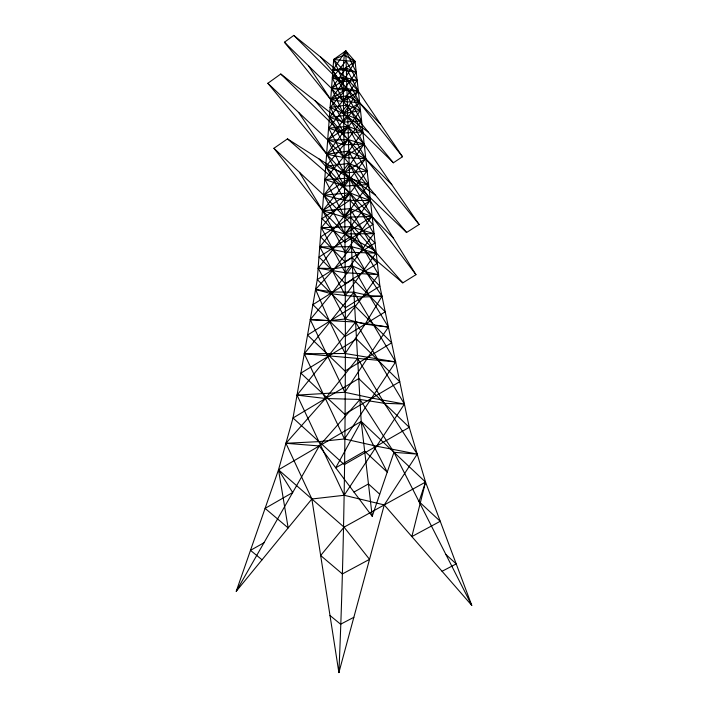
<?xml version="1.0" encoding="UTF-8"?>
<svg xmlns="http://www.w3.org/2000/svg" width="708" height="708" viewBox="0 0 708 708"><rect width="100%" height="100%" fill="white"/><g stroke="black" fill="none" stroke-linecap="round" stroke-linejoin="round"><path stroke-width="1.06" d="M236.242 591.286L319.281 445.952L359.947 399.454L384.364 403.303L404.418 404.056L371.966 398.1L344.831 392.285L310.263 319.627L355.558 322.034L404.418 404.056L344.176 495.281L297.033 395.117L325.53 398.498L359.947 399.454L393.967 452.315L417.224 454.102L376.426 446.173L344.477 438.96L304.281 353.761L357.611 358.39L384.364 403.303L417.224 454.102L384.258 504.919L338.884 672.6C347.637 471.847 345.92 270.81 342.973 69.933L344.283 55.109L345.796 50.861L355.062 61.419L379.886 286.191L409.259 427.331L425.543 482.077L471.758 605.375L384.258 504.919L344.176 495.281L311.865 498.99L236.242 591.286L278.51 469.793L293.015 417.986L317.281 279.598L333.689 59.463L345.796 50.861L356.248 72.358L343.23 90.049L331.574 88.447L284.448 42.215L293.802 35.4L346.531 77.96L358.301 91.19L402.507 156.733L393.374 162.787L343.522 113.678L330.76 99.589L284.448 42.215M338.884 672.6L311.865 498.99L285.935 443.288L319.281 445.952L372.213 516.282L393.967 452.315L471.758 605.375M308.502 65.809L330.76 99.589L343.371 101.554L357.124 80.349L346.07 60.8L333.689 59.463L343.123 81.553L357.124 80.349L346.531 77.96L332.344 77.889L343.371 101.554L393.374 162.787M358.301 91.19L343.522 113.678L330.194 107.333L346.823 88.385L358.301 91.19L346.265 68.083L332.91 70.101L343.23 90.049L358.301 91.19L343.371 101.554L331.574 88.447L346.265 68.083L356.248 72.358L342.973 69.933L332.91 70.101L345.796 50.861L351.911 257.411L358.752 378.585L361.204 421.437L372.213 516.282M364.045 144.105L343.911 144.751L329.468 117.351L347.548 115.192L364.045 144.105L344.274 172.982L325.892 166.371L348.212 139.653L364.045 144.105L419.118 224.507L406.587 232.489L344.274 172.982L326.777 154.238L267.845 83.287L280.775 74.013L347.849 126.307L364.045 144.105L344.079 157.592L326.777 154.238L298.608 112.395M402.808 282.864L344.823 217.214L368.434 184.505L348.522 151.061L326.777 154.238L344.433 186.107L368.434 184.505L349.265 178.186L287.475 138.883L273.934 148.291L322.653 210.71L345.035 233.941L402.808 282.864L415.959 274.677L370.178 200.594L348.858 163.38L325.892 166.371L344.61 200.249L370.178 200.594L345.035 233.941L321.335 227.675L349.655 192.824L370.178 200.594L344.823 217.214L322.653 210.71L299.475 172.318M267.845 83.287L327.813 140.025L344.079 157.592L362.726 131.962L347.274 105.032L330.194 107.333L343.769 132.989L362.726 131.962L347.849 126.307L328.671 128.183L344.079 157.592L406.587 232.489M402.507 156.733L359.54 102.625L346.531 77.96L330.76 99.589L343.628 122.095L361.522 120.856L347.017 95.633L330.76 99.589L346.823 88.385L359.54 102.625L380.55 124.192M419.118 224.507L365.629 158.672L347.849 126.307L326.777 154.238L348.212 139.653L365.629 158.672L391.834 184.664M373.966 250.207L345.035 233.941L323.786 195.187L348.858 163.38L366.974 171.097L344.61 200.249L323.786 195.187L273.934 148.291M375.576 195.328L344.274 172.982L327.813 140.025L347.548 115.192L361.522 120.856L343.911 144.751L327.813 140.025L347.849 126.307M370.178 200.594L349.265 178.186L322.653 210.71L345.141 252.145L376.098 253.101L350.212 208.701L322.653 210.71L349.655 192.824L371.904 216.48L393.232 237.906M368.523 132.352L343.522 113.678L331.574 88.447L346.531 77.96M319.069 158.981L349.655 192.824L373.868 233.649L345.035 233.941L371.904 216.48L350.212 208.701L319.83 246.888L345.141 252.145L371.904 216.48L344.823 217.214L323.786 195.187L349.265 178.186L371.904 216.48L415.959 274.677M263.978 542.753L250.49 550.346L262.04 559.807M353.991 492.078L368.452 483.936L379.718 494.202M353.85 617.305L340.61 624.217L330.008 615.518M442.066 571.285L456.209 563.904L445.907 554.514M323.786 195.187L349.655 192.824L287.475 138.883M349.265 178.186L324.937 179.469L344.823 217.214M327.813 140.025L348.212 139.653L366.974 171.097L344.274 172.982L365.629 158.672L348.522 151.061L324.937 179.469L344.433 186.107L365.629 158.672L344.079 157.592M331.574 88.447L346.823 88.385L360.399 110.572L343.769 132.989L328.671 128.183L347.274 105.032L360.399 110.572L343.522 113.678L359.54 102.625L347.017 95.633L329.468 117.351L343.628 122.095L359.54 102.625L343.371 101.554M280.775 74.013L348.212 139.653L315.149 100.81M293.802 35.4L346.823 88.385L320.697 57.1M425.543 482.077L411.844 536.584L440.243 521.3L419.021 501.609L425.543 482.077L361.204 421.437L278.51 469.793L288.156 527.929L265.093 508.371L292.678 492.52L278.51 469.793L344.061 527.159L369.532 559.347L342.398 573.949L320.662 555.514L344.061 527.159L425.543 482.077M361.204 421.437L335.725 467.793L364.655 451.182L387.223 472.121L361.204 421.437M355.062 61.419L343.123 81.553L332.344 77.889L346.07 60.8L355.062 61.419L342.973 69.933L333.689 59.463L344.283 55.109L355.062 61.419M381.984 296.254L365.107 324.193L345.132 353.504L304.281 353.761L353.876 292.209L369.328 295.634L381.984 296.254L366.009 271.916L351.54 246.703L319.83 246.888L345.407 295.546L362.584 297.015L381.984 296.254M395.648 361.921L344.477 438.96L319.007 441.624L285.935 443.288L325.53 398.498L357.611 358.39L395.648 361.921L353.876 292.209L332.884 291.997L315.556 289.439L329.22 320.68L345.132 353.504L395.648 361.921M368.16 357.053L344.831 392.285L297.033 395.117L355.558 322.034L388.4 327.096L368.16 357.053M378.568 274.669L362.584 297.015L345.389 318.998L329.22 320.68L310.263 319.627L332.884 291.997L352.398 265.942L366.009 271.916L378.568 274.669L350.841 226.702L321.335 227.675L345.265 272.739L378.568 274.669M361.222 273.571L345.407 295.546L331.486 293.767L315.556 289.439L334.503 268.571L351.54 246.703L376.098 253.101L361.222 273.571M360 252.588L345.265 272.739L318.175 268.199L350.841 226.702L373.868 233.649L360 252.588M349.92 200.205L322.043 218.604L345.088 242.419L372.815 224.471L349.92 200.205M350.513 217.356L320.609 236.923L345.203 262.066L374.939 243.012L350.513 217.356M351.177 236.251L319.043 257.066L345.336 283.634L377.276 263.403L351.177 236.251M351.911 257.411L317.281 279.598L345.477 307.714L379.886 286.191L351.911 257.411M353.142 279.173L312.892 304.661L345.256 336.424L385.223 311.803L353.142 279.173M354.637 305.661L307.564 335.043L344.991 371.054L391.674 342.831L354.637 305.661M356.522 339.052L300.882 373.151L344.663 414.215L399.763 381.692L356.522 339.052M358.752 378.585L293.015 417.986L344.283 464.616L409.259 427.331L358.752 378.585M352.398 265.942L334.503 268.571L318.175 268.199L345.389 318.998L365.107 324.193L388.4 327.096L369.328 295.634L352.398 265.942"/></g></svg>
